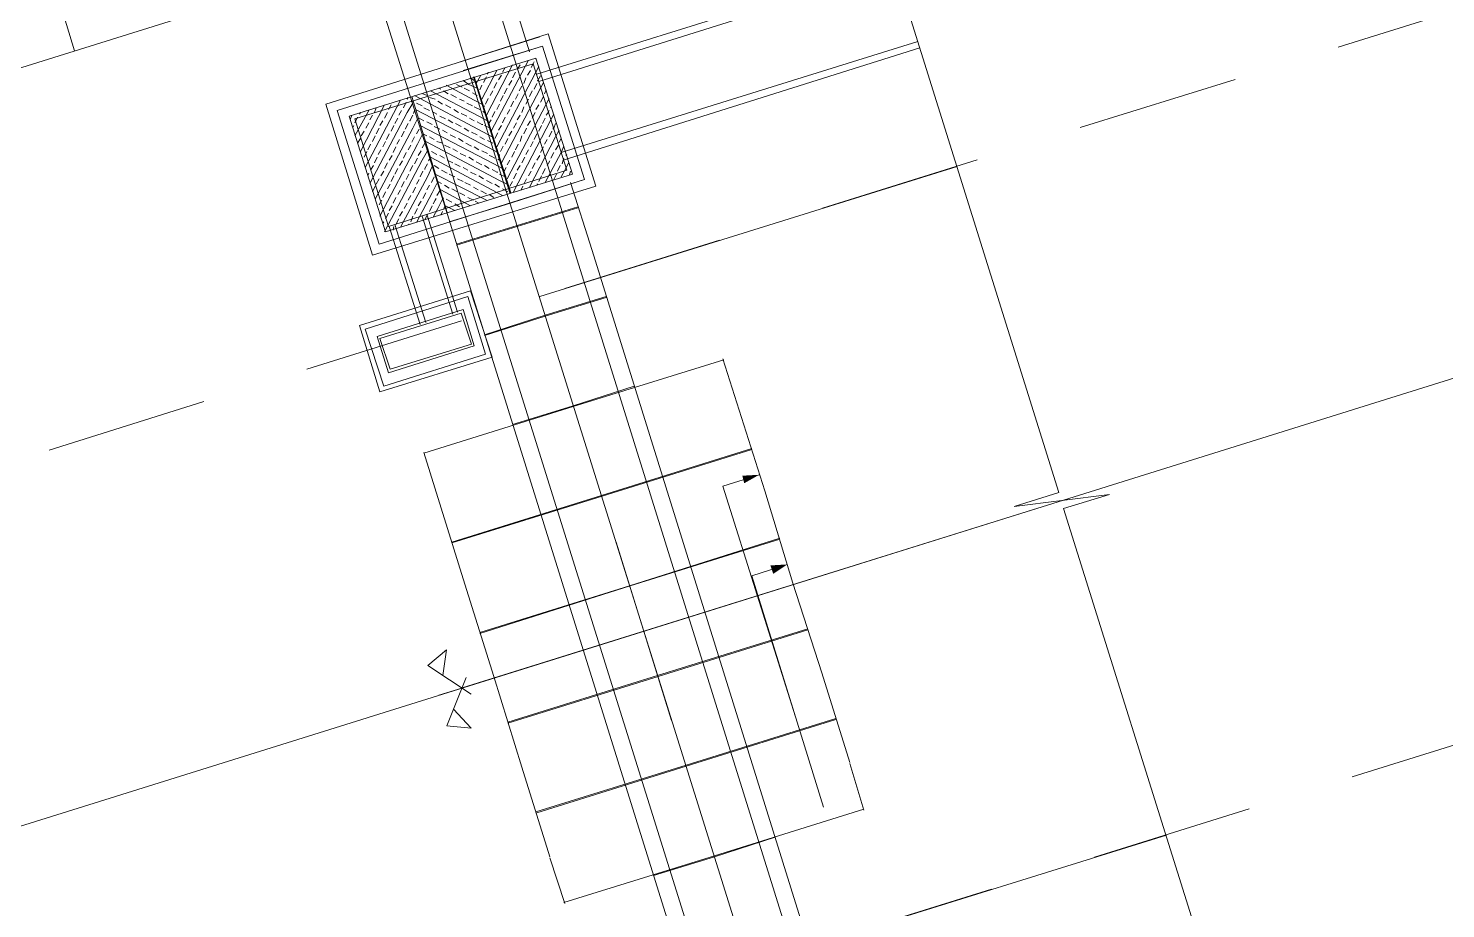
# Model space of a CAD drawing. Header units: metres. Extents: x 535494 to 535891, y 1837335 to 1837611.
# Drawn here: x 535713.57 to 535728.74, y 1837489.77 to 1837499.19 of the extents above; entities that cross this region are included whole.
import ezdxf

# ---------------------------------------------------------------- set-up
doc = ezdxf.new("R2010")
doc.units = ezdxf.units.M
doc.header["$MEASUREMENT"] = 0
doc.linetypes.add('DGN Style 2', pattern=[2.8916, 1.73496, -1.15664])
doc.layers.get('0').update_dxf_attribs({"color": 1})
for name, color, linetype, lineweight in [('Level 2', 1, 'Continuous', 0), ('Level 3', 1, 'Continuous', 0), ('Level 37', 1, 'Continuous', 0), ('Level 38', 1, 'Continuous', 0), ('Level 39', 1, 'Continuous', 0), ('Level 40', 1, 'Continuous', 0), ('Level 42', 1, 'Continuous', 0), ('Level 43', 1, 'Continuous', 0), ('Level 44', 1, 'Continuous', 0), ('Level 63', 1, 'Continuous', 0), ('Level 8', 1, 'Continuous', 0)]:
    doc.layers.add(name, color=color, linetype=linetype, lineweight=lineweight)

# ---------------------------------------------------------------- blocks, each defined once
blk = doc.blocks.new('DAU_CO')
at = {"color": 0, "linetype": 'Continuous', "lineweight": 0}
blk.add_line((0, -2.58), (0, 0), dxfattribs=at)
at = {"color": 0, "linetype": 'Continuous', "lineweight": 0, "flags": 128}
for points in [[(0.93, -3.35), (-3.37, 0.17), (-4.41, -2.24), (-1.89, -1.04)], [(-0.93, -3.35), (3.37, 0.17), (4.41, -2.24), (1.89, -1.04)]]:
    blk.add_lwpolyline(points, dxfattribs=at)
blk = doc.blocks.new('DWGLDR_2')
at = {"layer": 'Level 39', "color": 7, "linetype": 'Continuous', "lineweight": 0, "flags": 128}
blk.add_lwpolyline([(22.1, -167.2), (22, -127.3), (-237.6, -126.8)], dxfattribs=at)
at = {"layer": 'Level 39', "color": 7, "linetype": 'Continuous', "lineweight": 0}
blk.add_solid([(22.1, -167.2), (26.5, -149.7), (17, -149.9)], dxfattribs=at)
blk = doc.blocks.new('DWGLDR_3')
at = {"layer": 'Level 39', "color": 7, "linetype": 'Continuous', "lineweight": 0, "flags": 128}
blk.add_lwpolyline([(122.7, -167.2), (122.8, -126.4), (-136.1, -127.1)], dxfattribs=at)
at = {"layer": 'Level 39', "color": 7, "linetype": 'Continuous', "lineweight": 0, "extrusion": (0, 0, -1)}
blk.add_solid([(-122.7, -167.2), (-127.1, -149.7), (-118.8, -149.2)], dxfattribs=at)

msp = doc.modelspace()

# ---------------------------------------------------------------- linework, layer by layer
at = {"layer": 'Level 2', "color": 7, "linetype": 'Continuous', "lineweight": 0}
for p, q in [((535714.06, 1837498.95), (535713.87, 1837499.57)), ((535720.45, 1837491.78), (535719.86, 1837493.69))]:
    msp.add_line(p, q, dxfattribs=at)
at = {"layer": 'Level 2', "color": 7, "linetype": 'Continuous', "lineweight": 0, "flags": 128}
msp.add_lwpolyline([(535742.35, 1837507.79), (535731.21, 1837504.31), (535717.84, 1837500.13), (535707.4, 1837496.87), (535698.73, 1837494.14), (535690.71, 1837491.57), (535690.7, 1837491.57)], dxfattribs=at)
at = {"layer": 'Level 3', "color": 7, "linetype": 'Continuous', "lineweight": 0}
msp.add_line((535870.88, 1837539.85), (535709.71, 1837489.47), dxfattribs=at)
at = {"layer": 'Level 37', "color": 7, "linetype": 'Continuous', "lineweight": 0}
for p, q in [((535724.6, 1837494.22), (535722.2, 1837501.89)), ((535724.6, 1837494.22), (535722.2, 1837501.89)), ((535724.6, 1837494.22), (535724.12, 1837494.07)), ((535724.6, 1837494.22), (535724.12, 1837494.07)), ((535724.12, 1837494.07), (535725.14, 1837494.2)), ((535724.12, 1837494.07), (535725.14, 1837494.2)), ((535725.14, 1837494.2), (535724.65, 1837494.05)), ((535725.14, 1837494.2), (535724.65, 1837494.05)), ((535724.65, 1837494.05), (535728.09, 1837483.07)), ((535724.65, 1837494.05), (535727.48, 1837485.01))]:
    msp.add_line(p, q, dxfattribs=at)
at = {"layer": 'Level 38', "color": 7, "linetype": 'Continuous', "lineweight": 0}
for p, q in [((535723.62, 1837481.66), (535715.58, 1837507.37)), ((535723.62, 1837481.66), (535715.58, 1837507.37)), ((535719.04, 1837496.32), (535723.51, 1837497.71)), ((535719.04, 1837496.32), (535723.51, 1837497.71)), ((535721.27, 1837489.16), (535725.75, 1837490.55)), ((535721.27, 1837489.16), (535725.75, 1837490.55))]:
    msp.add_line(p, q, dxfattribs=at)
at = {"layer": 'Level 39', "color": 7, "linetype": 'Continuous', "lineweight": 0}
for p, q in [((535719, 1837498.87), (535719, 1837498.86)), ((535719, 1837498.87), (535719, 1837498.86)), ((535718.58, 1837498.74), (535718.42, 1837498.43)), ((535718.58, 1837498.74), (535718.42, 1837498.43)), ((535718.75, 1837498.8), (535718.47, 1837498.26)), ((535718.75, 1837498.8), (535718.47, 1837498.26)), ((535718.49, 1837498.72), (535718.48, 1837498.7)), ((535718.49, 1837498.72), (535718.48, 1837498.7)), ((535718.92, 1837498.85), (535718.52, 1837498.09)), ((535718.92, 1837498.85), (535718.52, 1837498.09)), ((535719, 1837498.72), (535718.58, 1837497.92)), ((535719, 1837498.72), (535718.58, 1837497.92)), ((535718.67, 1837498.77), (535718.64, 1837498.72)), ((535718.67, 1837498.77), (535718.64, 1837498.72)), ((535718.78, 1837498.72), (535718.75, 1837498.66)), ((535718.78, 1837498.72), (535718.75, 1837498.66)), ((535718.83, 1837498.8), (535718.8, 1837498.75)), ((535718.83, 1837498.8), (535718.8, 1837498.75)), ((535718.94, 1837498.74), (535718.91, 1837498.69)), ((535718.94, 1837498.74), (535718.91, 1837498.69)), ((535718.97, 1837498.81), (535718.95, 1837498.77)), ((535718.97, 1837498.81), (535718.95, 1837498.77)), ((535718.98, 1837498.83), (535718.97, 1837498.81)), ((535718.98, 1837498.83), (535718.97, 1837498.81)), ((535719.03, 1837498.78), (535719, 1837498.72)), ((535719.03, 1837498.78), (535719, 1837498.72)), ((535718.34, 1837498.42), (535718.04, 1837498.58)), ((535718.34, 1837498.42), (535718.04, 1837498.58)), ((535718.21, 1837498.56), (535718.15, 1837498.59)), ((535718.21, 1837498.56), (535718.15, 1837498.59)), ((535718.28, 1837498.59), (535718.22, 1837498.63)), ((535718.28, 1837498.59), (535718.22, 1837498.63)), ((535718.37, 1837498.55), (535718.28, 1837498.59)), ((535718.37, 1837498.55), (535718.28, 1837498.59)), ((535718.34, 1837498.63), (535718.3, 1837498.66)), ((535718.34, 1837498.63), (535718.3, 1837498.66)), ((535718.41, 1837498.69), (535718.36, 1837498.6)), ((535718.41, 1837498.69), (535718.36, 1837498.6)), ((535718.42, 1837498.58), (535718.4, 1837498.53)), ((535718.42, 1837498.58), (535718.4, 1837498.53)), ((535718.47, 1837498.67), (535718.44, 1837498.61)), ((535718.47, 1837498.67), (535718.44, 1837498.61)), ((535718.58, 1837498.61), (535718.55, 1837498.55)), ((535718.58, 1837498.61), (535718.55, 1837498.55)), ((535718.63, 1837498.69), (535718.6, 1837498.64)), ((535718.63, 1837498.69), (535718.6, 1837498.64)), ((535718.74, 1837498.63), (535718.71, 1837498.58)), ((535718.74, 1837498.63), (535718.71, 1837498.58)), ((535718.85, 1837498.57), (535718.82, 1837498.52)), ((535718.85, 1837498.57), (535718.82, 1837498.52)), ((535718.89, 1837498.66), (535718.87, 1837498.6)), ((535718.89, 1837498.66), (535718.87, 1837498.6)), ((535719.01, 1837498.6), (535718.98, 1837498.54)), ((535719.01, 1837498.6), (535718.98, 1837498.54)), ((535719.05, 1837498.68), (535719.02, 1837498.63)), ((535719.05, 1837498.68), (535719.02, 1837498.63)), ((535719.08, 1837498.61), (535719.05, 1837498.55)), ((535719.08, 1837498.61), (535719.05, 1837498.55)), ((535717.55, 1837498.42), (535717.17, 1837497.7)), ((535717.55, 1837498.42), (535717.17, 1837497.7)), ((535717.63, 1837498.45), (535717.62, 1837498.43)), ((535717.63, 1837498.45), (535717.62, 1837498.43)), ((535718.44, 1837498.08), (535717.7, 1837498.47)), ((535718.44, 1837498.08), (535717.7, 1837498.47)), ((535717.84, 1837498.47), (535717.79, 1837498.49)), ((535717.84, 1837498.47), (535717.79, 1837498.49)), ((535717.92, 1837498.43), (535717.86, 1837498.45)), ((535717.92, 1837498.43), (535717.86, 1837498.45)), ((535718.39, 1837498.25), (535717.87, 1837498.52)), ((535718.39, 1837498.25), (535717.87, 1837498.52)), ((535717.98, 1837498.54), (535717.96, 1837498.55)), ((535717.98, 1837498.54), (535717.96, 1837498.55)), ((535718.06, 1837498.49), (535718.01, 1837498.52)), ((535718.06, 1837498.49), (535718.01, 1837498.52)), ((535718.15, 1837498.45), (535718.09, 1837498.48)), ((535718.15, 1837498.45), (535718.09, 1837498.48)), ((535718.23, 1837498.41), (535718.18, 1837498.43)), ((535718.23, 1837498.41), (535718.18, 1837498.43)), ((535718.29, 1837498.52), (535718.23, 1837498.55)), ((535718.29, 1837498.52), (535718.23, 1837498.55)), ((535718.37, 1837498.47), (535718.32, 1837498.5)), ((535718.37, 1837498.47), (535718.32, 1837498.5)), ((535718.42, 1837498.38), (535718.34, 1837498.42)), ((535718.42, 1837498.38), (535718.34, 1837498.42)), ((535718.49, 1837498.44), (535718.46, 1837498.38)), ((535718.49, 1837498.44), (535718.46, 1837498.38)), ((535718.54, 1837498.52), (535718.51, 1837498.47)), ((535718.54, 1837498.52), (535718.51, 1837498.47)), ((535718.65, 1837498.47), (535718.62, 1837498.41)), ((535718.65, 1837498.47), (535718.62, 1837498.41)), ((535719.05, 1837498.55), (535718.63, 1837497.75)), ((535719.05, 1837498.55), (535718.63, 1837497.75)), ((535718.69, 1837498.55), (535718.66, 1837498.49)), ((535718.69, 1837498.55), (535718.66, 1837498.49)), ((535718.81, 1837498.49), (535718.78, 1837498.43)), ((535718.81, 1837498.49), (535718.78, 1837498.43)), ((535718.92, 1837498.43), (535718.89, 1837498.38)), ((535718.92, 1837498.43), (535718.89, 1837498.38)), ((535718.96, 1837498.52), (535718.93, 1837498.46)), ((535718.96, 1837498.52), (535718.93, 1837498.46)), ((535719.08, 1837498.46), (535719.05, 1837498.4)), ((535719.08, 1837498.46), (535719.05, 1837498.4)), ((535719.11, 1837498.53), (535719.09, 1837498.49)), ((535719.11, 1837498.53), (535719.09, 1837498.49)), ((535719.14, 1837498.44), (535719.11, 1837498.38)), ((535719.14, 1837498.44), (535719.11, 1837498.38)), ((535717.03, 1837498.26), (535717.01, 1837498.21)), ((535717.03, 1837498.26), (535717.01, 1837498.21)), ((535717.21, 1837498.31), (535717.06, 1837498.04)), ((535717.21, 1837498.31), (535717.06, 1837498.04)), ((535717.12, 1837498.29), (535717.11, 1837498.27)), ((535717.12, 1837498.29), (535717.11, 1837498.27)), ((535717.38, 1837498.37), (535717.12, 1837497.87)), ((535717.38, 1837498.37), (535717.12, 1837497.87)), ((535717.62, 1837498.29), (535717.22, 1837497.53)), ((535717.62, 1837498.29), (535717.22, 1837497.53)), ((535717.25, 1837498.26), (535717.22, 1837498.21)), ((535717.25, 1837498.26), (535717.22, 1837498.21)), ((535717.29, 1837498.34), (535717.27, 1837498.29)), ((535717.29, 1837498.34), (535717.27, 1837498.29)), ((535717.41, 1837498.29), (535717.38, 1837498.23)), ((535717.41, 1837498.29), (535717.38, 1837498.23)), ((535717.45, 1837498.37), (535717.42, 1837498.32)), ((535717.45, 1837498.37), (535717.42, 1837498.32)), ((535717.56, 1837498.31), (535717.53, 1837498.26)), ((535717.56, 1837498.31), (535717.53, 1837498.26)), ((535717.6, 1837498.38), (535717.58, 1837498.34)), ((535717.6, 1837498.38), (535717.58, 1837498.34)), ((535717.61, 1837498.4), (535717.6, 1837498.38)), ((535717.61, 1837498.4), (535717.6, 1837498.38)), ((535717.68, 1837498.39), (535717.62, 1837498.29)), ((535717.68, 1837498.39), (535717.62, 1837498.29)), ((535717.68, 1837498.26), (535717.65, 1837498.2)), ((535717.68, 1837498.26), (535717.65, 1837498.2)), ((535717.69, 1837498.4), (535717.68, 1837498.41)), ((535717.69, 1837498.4), (535717.68, 1837498.41)), ((535717.7, 1837498.31), (535717.69, 1837498.28)), ((535717.7, 1837498.31), (535717.69, 1837498.28)), ((535718.5, 1837497.91), (535717.71, 1837498.32)), ((535718.5, 1837497.91), (535717.71, 1837498.32)), ((535717.78, 1837498.36), (535717.72, 1837498.39)), ((535717.78, 1837498.36), (535717.72, 1837498.39)), ((535717.86, 1837498.31), (535717.8, 1837498.34)), ((535717.86, 1837498.31), (535717.8, 1837498.34)), ((535717.94, 1837498.27), (535717.89, 1837498.3)), ((535717.94, 1837498.27), (535717.89, 1837498.3)), ((535718, 1837498.38), (535717.95, 1837498.41)), ((535718, 1837498.38), (535717.95, 1837498.41)), ((535718.09, 1837498.34), (535718.03, 1837498.37)), ((535718.09, 1837498.34), (535718.03, 1837498.37)), ((535718.17, 1837498.29), (535718.12, 1837498.32)), ((535718.17, 1837498.29), (535718.12, 1837498.32)), ((535718.26, 1837498.25), (535718.2, 1837498.28)), ((535718.26, 1837498.25), (535718.2, 1837498.28)), ((535718.32, 1837498.36), (535718.26, 1837498.39)), ((535718.32, 1837498.36), (535718.26, 1837498.39)), ((535718.36, 1837498.34), (535718.34, 1837498.35)), ((535718.36, 1837498.34), (535718.34, 1837498.35)), ((535718.4, 1837498.32), (535718.36, 1837498.34)), ((535718.4, 1837498.32), (535718.36, 1837498.34)), ((535718.45, 1837498.29), (535718.43, 1837498.3)), ((535718.45, 1837498.29), (535718.43, 1837498.3)), ((535718.45, 1837498.36), (535718.44, 1837498.35)), ((535718.45, 1837498.36), (535718.44, 1837498.35)), ((535718.56, 1837498.3), (535718.53, 1837498.24)), ((535718.56, 1837498.3), (535718.53, 1837498.24)), ((535718.61, 1837498.38), (535718.58, 1837498.32)), ((535718.61, 1837498.38), (535718.58, 1837498.32)), ((535719.11, 1837498.38), (535718.69, 1837497.58)), ((535719.11, 1837498.38), (535718.69, 1837497.58)), ((535718.72, 1837498.32), (535718.69, 1837498.27)), ((535718.72, 1837498.32), (535718.69, 1837498.27)), ((535718.76, 1837498.41), (535718.73, 1837498.35)), ((535718.76, 1837498.41), (535718.73, 1837498.35)), ((535718.83, 1837498.26), (535718.8, 1837498.21)), ((535718.83, 1837498.26), (535718.8, 1837498.21)), ((535718.87, 1837498.35), (535718.85, 1837498.29)), ((535718.87, 1837498.35), (535718.85, 1837498.29)), ((535718.99, 1837498.29), (535718.96, 1837498.23)), ((535718.99, 1837498.29), (535718.96, 1837498.23)), ((535719.03, 1837498.37), (535719, 1837498.32)), ((535719.03, 1837498.37), (535719, 1837498.32)), ((535719.13, 1837498.29), (535719.11, 1837498.26)), ((535719.13, 1837498.29), (535719.11, 1837498.26)), ((535719.14, 1837498.31), (535719.13, 1837498.29)), ((535719.14, 1837498.31), (535719.13, 1837498.29)), ((535719.16, 1837498.35), (535719.16, 1837498.34)), ((535719.16, 1837498.35), (535719.16, 1837498.34)), ((535719.19, 1837498.27), (535719.16, 1837498.21)), ((535719.19, 1837498.27), (535719.16, 1837498.21)), ((535717.05, 1837498.15), (535717.04, 1837498.13)), ((535717.05, 1837498.15), (535717.04, 1837498.13)), ((535717.09, 1837498.24), (535717.06, 1837498.18)), ((535717.09, 1837498.24), (535717.06, 1837498.18)), ((535717.21, 1837498.18), (535717.18, 1837498.12)), ((535717.21, 1837498.18), (535717.18, 1837498.12)), ((535717.68, 1837498.12), (535717.28, 1837497.36)), ((535717.68, 1837498.12), (535717.28, 1837497.36)), ((535717.32, 1837498.12), (535717.29, 1837498.06)), ((535717.32, 1837498.12), (535717.29, 1837498.06)), ((535717.36, 1837498.2), (535717.33, 1837498.15)), ((535717.36, 1837498.2), (535717.33, 1837498.15)), ((535717.48, 1837498.15), (535717.45, 1837498.09)), ((535717.48, 1837498.15), (535717.45, 1837498.09)), ((535717.52, 1837498.23), (535717.49, 1837498.17)), ((535717.52, 1837498.23), (535717.49, 1837498.17)), ((535717.63, 1837498.17), (535717.6, 1837498.11)), ((535717.63, 1837498.17), (535717.6, 1837498.11)), ((535717.73, 1837498.22), (535717.68, 1837498.12)), ((535717.73, 1837498.22), (535717.68, 1837498.12)), ((535717.75, 1837498.11), (535717.72, 1837498.06)), ((535717.75, 1837498.11), (535717.72, 1837498.06)), ((535717.8, 1837498.2), (535717.75, 1837498.23)), ((535717.8, 1837498.2), (535717.75, 1837498.23)), ((535718.55, 1837497.74), (535717.76, 1837498.15)), ((535718.55, 1837497.74), (535717.76, 1837498.15)), ((535717.89, 1837498.16), (535717.83, 1837498.19)), ((535717.89, 1837498.16), (535717.83, 1837498.19)), ((535717.97, 1837498.11), (535717.91, 1837498.14)), ((535717.97, 1837498.11), (535717.91, 1837498.14)), ((535718.03, 1837498.22), (535717.97, 1837498.25)), ((535718.03, 1837498.22), (535717.97, 1837498.25)), ((535718.11, 1837498.18), (535718.06, 1837498.21)), ((535718.11, 1837498.18), (535718.06, 1837498.21)), ((535718.2, 1837498.14), (535718.14, 1837498.17)), ((535718.2, 1837498.14), (535718.14, 1837498.17)), ((535718.28, 1837498.09), (535718.23, 1837498.12)), ((535718.28, 1837498.09), (535718.23, 1837498.12)), ((535718.34, 1837498.2), (535718.29, 1837498.23)), ((535718.34, 1837498.2), (535718.29, 1837498.23)), ((535718.42, 1837498.16), (535718.37, 1837498.19)), ((535718.42, 1837498.16), (535718.37, 1837498.19)), ((535718.48, 1837498.2), (535718.39, 1837498.25)), ((535718.48, 1837498.2), (535718.39, 1837498.25)), ((535718.43, 1837498.16), (535718.42, 1837498.16)), ((535718.43, 1837498.16), (535718.42, 1837498.16)), ((535718.51, 1837498.12), (535718.45, 1837498.15)), ((535718.51, 1837498.12), (535718.45, 1837498.15)), ((535718.52, 1837498.21), (535718.5, 1837498.18)), ((535718.52, 1837498.21), (535718.5, 1837498.18)), ((535718.63, 1837498.15), (535718.6, 1837498.1)), ((535718.63, 1837498.15), (535718.6, 1837498.1)), ((535718.67, 1837498.24), (535718.64, 1837498.18)), ((535718.67, 1837498.24), (535718.64, 1837498.18)), ((535719.16, 1837498.21), (535718.76, 1837497.44)), ((535719.16, 1837498.21), (535718.76, 1837497.44)), ((535718.79, 1837498.18), (535718.76, 1837498.12)), ((535718.79, 1837498.18), (535718.76, 1837498.12)), ((535718.9, 1837498.12), (535718.87, 1837498.06)), ((535718.9, 1837498.12), (535718.87, 1837498.06)), ((535718.94, 1837498.2), (535718.91, 1837498.15)), ((535718.94, 1837498.2), (535718.91, 1837498.15)), ((535719.06, 1837498.15), (535719.03, 1837498.09)), ((535719.06, 1837498.15), (535719.03, 1837498.09)), ((535719.1, 1837498.23), (535719.07, 1837498.17)), ((535719.1, 1837498.23), (535719.07, 1837498.17)), ((535719.19, 1837498.12), (535719.18, 1837498.11)), ((535719.19, 1837498.12), (535719.18, 1837498.11)), ((535719.21, 1837498.17), (535719.19, 1837498.12)), ((535719.21, 1837498.17), (535719.19, 1837498.12)), ((535717.12, 1837498.01), (535717.09, 1837497.96)), ((535717.12, 1837498.01), (535717.09, 1837497.96)), ((535717.16, 1837498.09), (535717.13, 1837498.04)), ((535717.16, 1837498.09), (535717.13, 1837498.04)), ((535717.28, 1837498.04), (535717.25, 1837497.98)), ((535717.28, 1837498.04), (535717.25, 1837497.98)), ((535717.39, 1837497.98), (535717.36, 1837497.92)), ((535717.39, 1837497.98), (535717.36, 1837497.92)), ((535717.43, 1837498.06), (535717.4, 1837498)), ((535717.43, 1837498.06), (535717.4, 1837498)), ((535717.54, 1837498), (535717.51, 1837497.95)), ((535717.54, 1837498), (535717.51, 1837497.95)), ((535717.59, 1837498.09), (535717.56, 1837498.03)), ((535717.59, 1837498.09), (535717.56, 1837498.03)), ((535717.7, 1837498.03), (535717.67, 1837497.97)), ((535717.7, 1837498.03), (535717.67, 1837497.97)), ((535717.78, 1837498.05), (535717.73, 1837497.95)), ((535717.78, 1837498.05), (535717.73, 1837497.95)), ((535717.81, 1837497.96), (535717.78, 1837497.91)), ((535717.81, 1837497.96), (535717.78, 1837497.91)), ((535717.83, 1837498.04), (535717.79, 1837498.06)), ((535717.83, 1837498.04), (535717.79, 1837498.06)), ((535718.61, 1837497.56), (535717.82, 1837497.98)), ((535718.61, 1837497.56), (535717.82, 1837497.98)), ((535717.91, 1837498), (535717.86, 1837498.03)), ((535717.91, 1837498), (535717.86, 1837498.03)), ((535718, 1837497.96), (535717.94, 1837497.98)), ((535718, 1837497.96), (535717.94, 1837497.98)), ((535718.05, 1837498.07), (535718, 1837498.1)), ((535718.05, 1837498.07), (535718, 1837498.1)), ((535718.14, 1837498.02), (535718.08, 1837498.05)), ((535718.14, 1837498.02), (535718.08, 1837498.05)), ((535718.22, 1837497.98), (535718.17, 1837498.01)), ((535718.22, 1837497.98), (535718.17, 1837498.01)), ((535718.31, 1837497.93), (535718.25, 1837497.96)), ((535718.31, 1837497.93), (535718.25, 1837497.96)), ((535718.37, 1837498.05), (535718.31, 1837498.08)), ((535718.37, 1837498.05), (535718.31, 1837498.08)), ((535718.45, 1837498), (535718.4, 1837498.03)), ((535718.45, 1837498), (535718.4, 1837498.03)), ((535718.53, 1837498.03), (535718.44, 1837498.08)), ((535718.53, 1837498.03), (535718.44, 1837498.08)), ((535718.54, 1837497.96), (535718.48, 1837497.99)), ((535718.54, 1837497.96), (535718.48, 1837497.99)), ((535718.59, 1837498.07), (535718.56, 1837498.01)), ((535718.59, 1837498.07), (535718.56, 1837498.01)), ((535718.7, 1837498.01), (535718.67, 1837497.95)), ((535718.7, 1837498.01), (535718.67, 1837497.95)), ((535718.74, 1837498.09), (535718.71, 1837498.04)), ((535718.74, 1837498.09), (535718.71, 1837498.04)), ((535718.85, 1837498.04), (535718.83, 1837497.98)), ((535718.85, 1837498.04), (535718.83, 1837497.98)), ((535719.21, 1837498.03), (535718.93, 1837497.49)), ((535719.21, 1837498.03), (535718.93, 1837497.49)), ((535718.97, 1837497.98), (535718.94, 1837497.92)), ((535718.97, 1837497.98), (535718.94, 1837497.92)), ((535719.01, 1837498.06), (535718.98, 1837498)), ((535719.01, 1837498.06), (535718.98, 1837498)), ((535719.12, 1837498), (535719.09, 1837497.95)), ((535719.12, 1837498), (535719.09, 1837497.95)), ((535719.17, 1837498.09), (535719.14, 1837498.03)), ((535719.17, 1837498.09), (535719.14, 1837498.03)), ((535719.25, 1837498.1), (535719.21, 1837498.03)), ((535719.25, 1837498.1), (535719.21, 1837498.03)), ((535719.27, 1837498.01), (535719.25, 1837497.97)), ((535719.27, 1837498.01), (535719.25, 1837497.97)), ((535717.19, 1837497.87), (535717.16, 1837497.81)), ((535717.19, 1837497.87), (535717.16, 1837497.81)), ((535717.23, 1837497.95), (535717.2, 1837497.89)), ((535717.23, 1837497.95), (535717.2, 1837497.89)), ((535717.3, 1837497.81), (535717.27, 1837497.75)), ((535717.3, 1837497.81), (535717.27, 1837497.75)), ((535717.34, 1837497.89), (535717.31, 1837497.84)), ((535717.34, 1837497.89), (535717.31, 1837497.84)), ((535717.73, 1837497.95), (535717.33, 1837497.18)), ((535717.73, 1837497.95), (535717.33, 1837497.18)), ((535717.46, 1837497.83), (535717.43, 1837497.78)), ((535717.46, 1837497.83), (535717.43, 1837497.78)), ((535717.5, 1837497.92), (535717.47, 1837497.86)), ((535717.5, 1837497.92), (535717.47, 1837497.86)), ((535717.61, 1837497.86), (535717.58, 1837497.8)), ((535717.61, 1837497.86), (535717.58, 1837497.8)), ((535717.66, 1837497.94), (535717.63, 1837497.89)), ((535717.66, 1837497.94), (535717.63, 1837497.89)), ((535717.76, 1837497.86), (535717.74, 1837497.83)), ((535717.76, 1837497.86), (535717.74, 1837497.83)), ((535717.77, 1837497.88), (535717.76, 1837497.86)), ((535717.77, 1837497.88), (535717.76, 1837497.86)), ((535717.84, 1837497.88), (535717.78, 1837497.78)), ((535717.84, 1837497.88), (535717.78, 1837497.78)), ((535717.85, 1837497.89), (535717.84, 1837497.89)), ((535717.85, 1837497.89), (535717.84, 1837497.89)), ((535718.64, 1837497.4), (535717.87, 1837497.81)), ((535718.64, 1837497.4), (535717.87, 1837497.81)), ((535717.94, 1837497.84), (535717.88, 1837497.87)), ((535717.94, 1837497.84), (535717.88, 1837497.87)), ((535718.02, 1837497.8), (535717.97, 1837497.83)), ((535718.02, 1837497.8), (535717.97, 1837497.83)), ((535718.08, 1837497.91), (535718.02, 1837497.94)), ((535718.08, 1837497.91), (535718.02, 1837497.94)), ((535718.16, 1837497.87), (535718.11, 1837497.9)), ((535718.16, 1837497.87), (535718.11, 1837497.9)), ((535718.25, 1837497.82), (535718.19, 1837497.85)), ((535718.25, 1837497.82), (535718.19, 1837497.85)), ((535718.33, 1837497.78), (535718.28, 1837497.81)), ((535718.33, 1837497.78), (535718.28, 1837497.81)), ((535718.39, 1837497.89), (535718.34, 1837497.92)), ((535718.39, 1837497.89), (535718.34, 1837497.92)), ((535718.48, 1837497.85), (535718.42, 1837497.88)), ((535718.48, 1837497.85), (535718.42, 1837497.88)), ((535718.59, 1837497.86), (535718.5, 1837497.91)), ((535718.59, 1837497.86), (535718.5, 1837497.91)), ((535718.52, 1837497.82), (535718.5, 1837497.83)), ((535718.52, 1837497.82), (535718.5, 1837497.83)), ((535718.56, 1837497.8), (535718.52, 1837497.82)), ((535718.56, 1837497.8), (535718.52, 1837497.82)), ((535718.61, 1837497.84), (535718.61, 1837497.83)), ((535718.61, 1837497.84), (535718.61, 1837497.83)), ((535718.65, 1837497.93), (535718.62, 1837497.87)), ((535718.65, 1837497.93), (535718.62, 1837497.87)), ((535718.77, 1837497.87), (535718.74, 1837497.81)), ((535718.77, 1837497.87), (535718.74, 1837497.81)), ((535718.81, 1837497.95), (535718.78, 1837497.89)), ((535718.81, 1837497.95), (535718.78, 1837497.89)), ((535718.88, 1837497.81), (535718.85, 1837497.75)), ((535718.88, 1837497.81), (535718.85, 1837497.75)), ((535718.92, 1837497.89), (535718.89, 1837497.84)), ((535718.92, 1837497.89), (535718.89, 1837497.84)), ((535719.04, 1837497.83), (535719.01, 1837497.78)), ((535719.04, 1837497.83), (535719.01, 1837497.78)), ((535719.08, 1837497.92), (535719.05, 1837497.86)), ((535719.08, 1837497.92), (535719.05, 1837497.86)), ((535719.27, 1837497.86), (535719.1, 1837497.54)), ((535719.27, 1837497.86), (535719.1, 1837497.54)), ((535719.19, 1837497.86), (535719.16, 1837497.8)), ((535719.19, 1837497.86), (535719.16, 1837497.8)), ((535719.24, 1837497.94), (535719.21, 1837497.89)), ((535719.24, 1837497.94), (535719.21, 1837497.89)), ((535719.3, 1837497.93), (535719.27, 1837497.86)), ((535719.3, 1837497.93), (535719.27, 1837497.86)), ((535719.33, 1837497.84), (535719.32, 1837497.83)), ((535719.33, 1837497.84), (535719.32, 1837497.83)), ((535717.26, 1837497.72), (535717.23, 1837497.67)), ((535717.26, 1837497.72), (535717.23, 1837497.67)), ((535717.37, 1837497.66), (535717.34, 1837497.61)), ((535717.37, 1837497.66), (535717.34, 1837497.61)), ((535717.78, 1837497.78), (535717.38, 1837497.01)), ((535717.78, 1837497.78), (535717.38, 1837497.01)), ((535717.41, 1837497.75), (535717.38, 1837497.69)), ((535717.41, 1837497.75), (535717.38, 1837497.69)), ((535717.52, 1837497.69), (535717.49, 1837497.63)), ((535717.52, 1837497.69), (535717.49, 1837497.63)), ((535717.57, 1837497.77), (535717.54, 1837497.72)), ((535717.57, 1837497.77), (535717.54, 1837497.72)), ((535717.68, 1837497.72), (535717.65, 1837497.66)), ((535717.68, 1837497.72), (535717.65, 1837497.66)), ((535717.73, 1837497.8), (535717.7, 1837497.74)), ((535717.73, 1837497.8), (535717.7, 1837497.74)), ((535717.79, 1837497.66), (535717.76, 1837497.6)), ((535717.79, 1837497.66), (535717.76, 1837497.6)), ((535717.84, 1837497.74), (535717.81, 1837497.69)), ((535717.84, 1837497.74), (535717.81, 1837497.69)), ((535717.81, 1837497.69), (535717.81, 1837497.68)), ((535717.81, 1837497.69), (535717.81, 1837497.68)), ((535717.89, 1837497.71), (535717.84, 1837497.6)), ((535717.89, 1837497.71), (535717.84, 1837497.6)), ((535717.86, 1837497.79), (535717.85, 1837497.77)), ((535717.86, 1837497.79), (535717.85, 1837497.77)), ((535717.96, 1837497.69), (535717.91, 1837497.72)), ((535717.96, 1837497.69), (535717.91, 1837497.72)), ((535718.05, 1837497.64), (535717.99, 1837497.67)), ((535718.05, 1837497.64), (535717.99, 1837497.67)), ((535718.11, 1837497.75), (535718.05, 1837497.78)), ((535718.11, 1837497.75), (535718.05, 1837497.78)), ((535718.19, 1837497.71), (535718.13, 1837497.74)), ((535718.19, 1837497.71), (535718.13, 1837497.74)), ((535718.27, 1837497.67), (535718.22, 1837497.7)), ((535718.27, 1837497.67), (535718.22, 1837497.7)), ((535718.42, 1837497.73), (535718.36, 1837497.76)), ((535718.42, 1837497.73), (535718.36, 1837497.76)), ((535718.5, 1837497.69), (535718.45, 1837497.72)), ((535718.5, 1837497.69), (535718.45, 1837497.72)), ((535718.58, 1837497.65), (535718.53, 1837497.68)), ((535718.58, 1837497.65), (535718.53, 1837497.68)), ((535718.64, 1837497.69), (535718.55, 1837497.74)), ((535718.64, 1837497.69), (535718.55, 1837497.74)), ((535718.61, 1837497.78), (535718.59, 1837497.79)), ((535718.61, 1837497.78), (535718.59, 1837497.79)), ((535718.68, 1837497.7), (535718.66, 1837497.66)), ((535718.68, 1837497.7), (535718.66, 1837497.66)), ((535718.72, 1837497.78), (535718.69, 1837497.73)), ((535718.72, 1837497.78), (535718.69, 1837497.73)), ((535718.83, 1837497.72), (535718.8, 1837497.67)), ((535718.83, 1837497.72), (535718.8, 1837497.67)), ((535718.95, 1837497.66), (535718.92, 1837497.61)), ((535718.95, 1837497.66), (535718.92, 1837497.61)), ((535718.99, 1837497.75), (535718.96, 1837497.69)), ((535718.99, 1837497.75), (535718.96, 1837497.69)), ((535719.1, 1837497.69), (535719.07, 1837497.63)), ((535719.1, 1837497.69), (535719.07, 1837497.63)), ((535719.15, 1837497.77), (535719.12, 1837497.72)), ((535719.15, 1837497.77), (535719.12, 1837497.72)), ((535719.26, 1837497.72), (535719.23, 1837497.66)), ((535719.26, 1837497.72), (535719.23, 1837497.66)), ((535719.32, 1837497.69), (535719.27, 1837497.6)), ((535719.32, 1837497.69), (535719.27, 1837497.6)), ((535719.29, 1837497.78), (535719.28, 1837497.74)), ((535719.29, 1837497.78), (535719.28, 1837497.74)), ((535719.3, 1837497.8), (535719.29, 1837497.78)), ((535719.3, 1837497.8), (535719.29, 1837497.78)), ((535719.35, 1837497.75), (535719.32, 1837497.69)), ((535719.35, 1837497.75), (535719.32, 1837497.69)), ((535719.37, 1837497.66), (535719.36, 1837497.62)), ((535719.37, 1837497.66), (535719.36, 1837497.62)), ((535717.21, 1837497.64), (535717.2, 1837497.61)), ((535717.21, 1837497.64), (535717.2, 1837497.61)), ((535717.32, 1837497.58), (535717.29, 1837497.52)), ((535717.32, 1837497.58), (535717.29, 1837497.52)), ((535717.44, 1837497.52), (535717.41, 1837497.47)), ((535717.44, 1837497.52), (535717.41, 1837497.47)), ((535717.48, 1837497.61), (535717.45, 1837497.55)), ((535717.48, 1837497.61), (535717.45, 1837497.55)), ((535717.84, 1837497.6), (535717.55, 1837497.06)), ((535717.84, 1837497.6), (535717.55, 1837497.06)), ((535717.59, 1837497.55), (535717.56, 1837497.49)), ((535717.59, 1837497.55), (535717.56, 1837497.49)), ((535717.64, 1837497.63), (535717.61, 1837497.57)), ((535717.64, 1837497.63), (535717.61, 1837497.57)), ((535717.75, 1837497.57), (535717.72, 1837497.52)), ((535717.75, 1837497.57), (535717.72, 1837497.52)), ((535717.86, 1837497.51), (535717.83, 1837497.46)), ((535717.86, 1837497.51), (535717.83, 1837497.46)), ((535717.91, 1837497.6), (535717.88, 1837497.54)), ((535717.91, 1837497.6), (535717.88, 1837497.54)), ((535717.94, 1837497.53), (535717.89, 1837497.43)), ((535717.94, 1837497.53), (535717.89, 1837497.43)), ((535718.47, 1837497.35), (535717.92, 1837497.63)), ((535718.47, 1837497.35), (535717.92, 1837497.63)), ((535717.99, 1837497.53), (535717.95, 1837497.55)), ((535717.99, 1837497.53), (535717.95, 1837497.55)), ((535718.07, 1837497.48), (535718.02, 1837497.51)), ((535718.07, 1837497.48), (535718.02, 1837497.51)), ((535718.13, 1837497.6), (535718.07, 1837497.63)), ((535718.13, 1837497.6), (535718.07, 1837497.63)), ((535718.22, 1837497.55), (535718.16, 1837497.58)), ((535718.22, 1837497.55), (535718.16, 1837497.58)), ((535718.3, 1837497.51), (535718.24, 1837497.54)), ((535718.3, 1837497.51), (535718.24, 1837497.54)), ((535718.36, 1837497.62), (535718.3, 1837497.65)), ((535718.36, 1837497.62), (535718.3, 1837497.65)), ((535718.44, 1837497.58), (535718.39, 1837497.61)), ((535718.44, 1837497.58), (535718.39, 1837497.61)), ((535718.53, 1837497.53), (535718.47, 1837497.56)), ((535718.53, 1837497.53), (535718.47, 1837497.56)), ((535718.61, 1837497.49), (535718.56, 1837497.52)), ((535718.61, 1837497.49), (535718.56, 1837497.52)), ((535718.59, 1837497.65), (535718.58, 1837497.65)), ((535718.59, 1837497.65), (535718.58, 1837497.65)), ((535718.67, 1837497.6), (535718.61, 1837497.63)), ((535718.67, 1837497.6), (535718.61, 1837497.63)), ((535718.69, 1837497.52), (535718.61, 1837497.56)), ((535718.69, 1837497.52), (535718.61, 1837497.56)), ((535718.75, 1837497.55), (535718.72, 1837497.5)), ((535718.75, 1837497.55), (535718.72, 1837497.5)), ((535718.79, 1837497.64), (535718.76, 1837497.58)), ((535718.79, 1837497.64), (535718.76, 1837497.58)), ((535718.9, 1837497.58), (535718.87, 1837497.52)), ((535718.9, 1837497.58), (535718.87, 1837497.52)), ((535719.02, 1837497.52), (535719.01, 1837497.52)), ((535719.02, 1837497.52), (535719.01, 1837497.52)), ((535719.06, 1837497.61), (535719.03, 1837497.55)), ((535719.06, 1837497.61), (535719.03, 1837497.55)), ((535719.22, 1837497.63), (535719.19, 1837497.57)), ((535719.22, 1837497.63), (535719.19, 1837497.57)), ((535717.28, 1837497.5), (535717.25, 1837497.44)), ((535717.28, 1837497.5), (535717.25, 1837497.44)), ((535717.35, 1837497.35), (535717.32, 1837497.3)), ((535717.35, 1837497.35), (535717.32, 1837497.3)), ((535717.39, 1837497.44), (535717.36, 1837497.38)), ((535717.39, 1837497.44), (535717.36, 1837497.38)), ((535717.5, 1837497.38), (535717.47, 1837497.32)), ((535717.5, 1837497.38), (535717.47, 1837497.32)), ((535717.55, 1837497.46), (535717.52, 1837497.41)), ((535717.55, 1837497.46), (535717.52, 1837497.41)), ((535717.66, 1837497.4), (535717.63, 1837497.35)), ((535717.66, 1837497.4), (535717.63, 1837497.35)), ((535717.71, 1837497.49), (535717.68, 1837497.43)), ((535717.71, 1837497.49), (535717.68, 1837497.43)), ((535717.89, 1837497.43), (535717.72, 1837497.11)), ((535717.89, 1837497.43), (535717.72, 1837497.11)), ((535717.82, 1837497.43), (535717.79, 1837497.37)), ((535717.82, 1837497.43), (535717.79, 1837497.37)), ((535717.92, 1837497.35), (535717.9, 1837497.31)), ((535717.92, 1837497.35), (535717.9, 1837497.31)), ((535717.93, 1837497.37), (535717.92, 1837497.35)), ((535717.93, 1837497.37), (535717.92, 1837497.35)), ((535717.97, 1837497.45), (535717.94, 1837497.4)), ((535717.97, 1837497.45), (535717.94, 1837497.4)), ((535718, 1837497.36), (535717.95, 1837497.26)), ((535718, 1837497.36), (535717.95, 1837497.26)), ((535718.3, 1837497.29), (535717.98, 1837497.46)), ((535718.3, 1837497.29), (535717.98, 1837497.46)), ((535718.01, 1837497.37), (535718, 1837497.38)), ((535718.01, 1837497.37), (535718, 1837497.38)), ((535718.1, 1837497.33), (535718.04, 1837497.36)), ((535718.1, 1837497.33), (535718.04, 1837497.36)), ((535718.16, 1837497.44), (535718.1, 1837497.47)), ((535718.16, 1837497.44), (535718.1, 1837497.47)), ((535718.24, 1837497.4), (535718.18, 1837497.43)), ((535718.24, 1837497.4), (535718.18, 1837497.43)), ((535718.33, 1837497.35), (535718.27, 1837497.38)), ((535718.33, 1837497.35), (535718.27, 1837497.38)), ((535718.38, 1837497.46), (535718.33, 1837497.49)), ((535718.38, 1837497.46), (535718.33, 1837497.49)), ((535718.47, 1837497.42), (535718.41, 1837497.45)), ((535718.47, 1837497.42), (535718.41, 1837497.45)), ((535718.55, 1837497.38), (535718.5, 1837497.41)), ((535718.55, 1837497.38), (535718.5, 1837497.41)), ((535718.7, 1837497.44), (535718.64, 1837497.47)), ((535718.7, 1837497.44), (535718.64, 1837497.47)), ((535718.86, 1837497.5), (535718.84, 1837497.46)), ((535718.86, 1837497.5), (535718.84, 1837497.46)), ((535717.42, 1837497.21), (535717.39, 1837497.15)), ((535717.42, 1837497.21), (535717.39, 1837497.15)), ((535717.46, 1837497.29), (535717.43, 1837497.24)), ((535717.46, 1837497.29), (535717.43, 1837497.24)), ((535717.57, 1837497.23), (535717.54, 1837497.18)), ((535717.57, 1837497.23), (535717.54, 1837497.18)), ((535717.62, 1837497.32), (535717.59, 1837497.26)), ((535717.62, 1837497.32), (535717.59, 1837497.26)), ((535717.73, 1837497.26), (535717.7, 1837497.2)), ((535717.73, 1837497.26), (535717.7, 1837497.2)), ((535717.77, 1837497.34), (535717.74, 1837497.29)), ((535717.77, 1837497.34), (535717.74, 1837497.29)), ((535717.84, 1837497.2), (535717.81, 1837497.14)), ((535717.84, 1837497.2), (535717.81, 1837497.14)), ((535717.89, 1837497.29), (535717.86, 1837497.23)), ((535717.89, 1837497.29), (535717.86, 1837497.23)), ((535717.95, 1837497.26), (535717.9, 1837497.17)), ((535717.95, 1837497.26), (535717.9, 1837497.17)), ((535718, 1837497.23), (535717.98, 1837497.19)), ((535718, 1837497.23), (535717.98, 1837497.19)), ((535718.02, 1837497.28), (535718.01, 1837497.25)), ((535718.02, 1837497.28), (535718.01, 1837497.25)), ((535718.13, 1837497.24), (535718.03, 1837497.29)), ((535718.13, 1837497.24), (535718.03, 1837497.29)), ((535718.18, 1837497.28), (535718.13, 1837497.31)), ((535718.18, 1837497.28), (535718.13, 1837497.31)), ((535718.22, 1837497.27), (535718.21, 1837497.27)), ((535718.22, 1837497.27), (535718.21, 1837497.27)), ((535718.39, 1837497.32), (535718.35, 1837497.34)), ((535718.39, 1837497.32), (535718.35, 1837497.34)), ((535717.37, 1837497.12), (535717.36, 1837497.1)), ((535717.37, 1837497.12), (535717.36, 1837497.1)), ((535717.48, 1837497.07), (535717.47, 1837497.03)), ((535717.48, 1837497.07), (535717.47, 1837497.03)), ((535717.53, 1837497.15), (535717.5, 1837497.09)), ((535717.53, 1837497.15), (535717.5, 1837497.09)), ((535717.68, 1837497.18), (535717.66, 1837497.12)), ((535717.68, 1837497.18), (535717.66, 1837497.12))]:
    msp.add_line(p, q, dxfattribs=at)
for p in [(535719.02, 1837498.63), (535719.02, 1837498.63), (535717.65, 1837498.2), (535717.65, 1837498.2), (535717.64, 1837497.09), (535717.64, 1837497.09)]:
    msp.add_point(p, dxfattribs=at)
at = {"layer": 'Level 40', "color": 7, "linetype": 'Continuous', "lineweight": 0}
msp.add_line((535718.21, 1837492.13), (535724.65, 1837494.14), dxfattribs=at)
msp.add_line((535718.21, 1837492.13), (535724.65, 1837494.14), dxfattribs=at)
at = {"layer": 'Level 42', "color": 7, "linetype": 'Continuous', "lineweight": 0}
for p, q in [((535716.87, 1837498.31), (535719.07, 1837499)), ((535716.87, 1837498.31), (535719.07, 1837499)), ((535718.22, 1837498.74), (535719.07, 1837499)), ((535718.22, 1837498.74), (535719.07, 1837499)), ((535719.52, 1837497.57), (535719.07, 1837499)), ((535719.07, 1837499), (535719.52, 1837497.57)), ((535719.52, 1837497.57), (535719.07, 1837499)), ((535719.07, 1837499), (535719.52, 1837497.57)), ((535717.06, 1837498.22), (535718.97, 1837498.81)), ((535717.06, 1837498.22), (535718.97, 1837498.81)), ((535718.97, 1837498.81), (535719.33, 1837497.67)), ((535718.97, 1837498.81), (535719.33, 1837497.67)), ((535716.87, 1837498.31), (535717.32, 1837496.88)), ((535716.87, 1837498.31), (535717.32, 1837496.88)), ((535717.06, 1837498.22), (535717.42, 1837497.07)), ((535717.06, 1837498.22), (535717.42, 1837497.07)), ((535717.42, 1837497.07), (535719.33, 1837497.67)), ((535717.42, 1837497.07), (535719.33, 1837497.67)), ((535717.32, 1837496.88), (535719.52, 1837497.57)), ((535717.32, 1837496.88), (535719.52, 1837497.57)), ((535719.52, 1837497.57), (535718.67, 1837497.3)), ((535719.52, 1837497.57), (535718.67, 1837497.3)), ((535718.07, 1837497.12), (535718.67, 1837497.3)), ((535718.07, 1837497.12), (535718.67, 1837497.3)), ((535718.07, 1837497.14), (535718.3, 1837496.4)), ((535718.07, 1837497.14), (535718.3, 1837496.4)), ((535718.15, 1837496.88), (535718.8, 1837497.08)), ((535718.15, 1837496.88), (535718.8, 1837497.08)), ((535718.15, 1837496.87), (535718.8, 1837497.07)), ((535718.15, 1837496.87), (535718.8, 1837497.07)), ((535717.17, 1837495.97), (535718.27, 1837496.32)), ((535717.17, 1837495.97), (535718.27, 1837496.32)), ((535718.27, 1837496.32), (535718.46, 1837495.7)), ((535718.27, 1837496.32), (535718.46, 1837495.7)), ((535718.3, 1837496.4), (535722.06, 1837484.36)), ((535718.3, 1837496.4), (535722.06, 1837484.36)), ((535718.22, 1837496.18), (535717.3, 1837495.89)), ((535718.22, 1837496.18), (535717.3, 1837495.89)), ((535718.22, 1837496.18), (535718.34, 1837495.79)), ((535718.22, 1837496.18), (535718.34, 1837495.79)), ((535718.45, 1837495.91), (535719.1, 1837496.12)), ((535718.45, 1837495.91), (535719.1, 1837496.12)), ((535718.45, 1837495.9), (535719.1, 1837496.11)), ((535718.45, 1837495.9), (535719.1, 1837496.11)), ((535717.17, 1837495.97), (535717.37, 1837495.36)), ((535717.17, 1837495.97), (535717.37, 1837495.36)), ((535717.3, 1837495.89), (535717.42, 1837495.5)), ((535717.3, 1837495.89), (535717.42, 1837495.5)), ((535718.46, 1837495.7), (535717.37, 1837495.36)), ((535718.46, 1837495.7), (535717.37, 1837495.36)), ((535718.34, 1837495.79), (535717.42, 1837495.5)), ((535718.34, 1837495.79), (535717.42, 1837495.5)), ((535717.8, 1837494.64), (535719.4, 1837495.14)), ((535717.8, 1837494.64), (535719.4, 1837495.14)), ((535718.75, 1837494.95), (535719.4, 1837495.15)), ((535718.75, 1837494.95), (535719.4, 1837495.15)), ((535718.24, 1837493.24), (535717.8, 1837494.65)), ((535718.24, 1837493.24), (535717.8, 1837494.65)), ((535718.1, 1837493.69), (535719.7, 1837494.19)), ((535718.1, 1837493.69), (535719.7, 1837494.19)), ((535718.1, 1837493.68), (535719.71, 1837494.18)), ((535718.1, 1837493.68), (535719.71, 1837494.18)), ((535718.55, 1837492.25), (535718.24, 1837493.24)), ((535718.55, 1837492.25), (535718.24, 1837493.24)), ((535718.4, 1837492.71), (535720.01, 1837493.22)), ((535718.4, 1837492.72), (535720, 1837493.22)), ((535718.4, 1837492.71), (535720.01, 1837493.22)), ((535718.4, 1837492.72), (535720, 1837493.22)), ((535718.85, 1837491.28), (535718.55, 1837492.25)), ((535718.85, 1837491.28), (535718.55, 1837492.25)), ((535718.7, 1837491.76), (535720.3, 1837492.26)), ((535718.7, 1837491.76), (535720.3, 1837492.26)), ((535718.7, 1837491.75), (535720.31, 1837492.25)), ((535718.7, 1837491.75), (535720.31, 1837492.25)), ((535718.85, 1837491.28), (535719.15, 1837490.32)), ((535718.85, 1837491.28), (535719.15, 1837490.32)), ((535719, 1837490.8), (535720.61, 1837491.3)), ((535719, 1837490.8), (535720.61, 1837491.3)), ((535719.01, 1837490.79), (535720.61, 1837491.29)), ((535719.01, 1837490.79), (535720.61, 1837491.29)), ((535719.15, 1837490.31), (535719.31, 1837489.82)), ((535719.15, 1837490.31), (535719.31, 1837489.82)), ((535719.3, 1837489.83), (535720.91, 1837490.33)), ((535719.3, 1837489.83), (535720.91, 1837490.33)), ((535720.26, 1837490.12), (535720.91, 1837490.32)), ((535720.26, 1837490.12), (535720.91, 1837490.32))]:
    msp.add_line(p, q, dxfattribs=at)
at = {"layer": 'Level 43', "color": 7, "linetype": 'Continuous', "lineweight": 0}
for p, q in [((535723.19, 1837484.71), (535718.08, 1837501.07)), ((535723.19, 1837484.71), (535718.08, 1837501.07)), ((535718.93, 1837498.94), (535718.25, 1837501.12)), ((535718.93, 1837498.94), (535718.25, 1837501.12)), ((535717.63, 1837498.53), (535716.95, 1837500.71)), ((535717.63, 1837498.53), (535716.95, 1837500.71)), ((535717.12, 1837500.77), (535721.28, 1837487.47)), ((535717.12, 1837500.77), (535721.28, 1837487.47)), ((535719.01, 1837498.7), (535722.83, 1837499.89)), ((535719.01, 1837498.7), (535722.83, 1837499.89)), ((535719.03, 1837498.62), (535722.85, 1837499.82)), ((535719.03, 1837498.62), (535722.85, 1837499.82)), ((535716.75, 1837498.38), (535719.04, 1837499.1)), ((535716.75, 1837498.38), (535719.04, 1837499.1)), ((535718.19, 1837498.83), (535719.13, 1837499.13)), ((535718.19, 1837498.83), (535719.13, 1837499.13)), ((535719.13, 1837499.13), (535719.64, 1837497.5)), ((535719.13, 1837499.13), (535719.64, 1837497.5)), ((535719.27, 1837497.86), (535723.09, 1837499.05)), ((535719.27, 1837497.86), (535723.09, 1837499.05)), ((535719.29, 1837497.78), (535723.11, 1837498.98)), ((535719.29, 1837497.78), (535723.11, 1837498.98)), ((535716.75, 1837498.38), (535717.25, 1837496.76)), ((535716.75, 1837498.38), (535717.25, 1837496.76)), ((535719.37, 1837497.54), (535719.6, 1837496.81)), ((535719.37, 1837497.54), (535719.6, 1837496.81)), ((535717.25, 1837496.76), (535719.64, 1837497.5)), ((535717.25, 1837496.76), (535719.64, 1837497.5)), ((535717.83, 1837497.2), (535718.16, 1837496.15)), ((535717.83, 1837497.2), (535718.16, 1837496.15)), ((535719.45, 1837497.28), (535718.8, 1837497.08)), ((535719.45, 1837497.28), (535718.8, 1837497.08)), ((535719.45, 1837497.27), (535718.8, 1837497.07)), ((535719.45, 1837497.27), (535718.8, 1837497.07)), ((535717.43, 1837497.07), (535717.76, 1837496.02)), ((535717.43, 1837497.07), (535717.76, 1837496.02)), ((535717.49, 1837497.09), (535717.82, 1837496.04)), ((535717.49, 1837497.09), (535717.82, 1837496.04)), ((535717.78, 1837497.18), (535718.11, 1837496.13)), ((535717.78, 1837497.18), (535718.11, 1837496.13)), ((535719.6, 1837496.81), (535723.36, 1837484.76)), ((535719.6, 1837496.81), (535723.36, 1837484.76)), ((535717.11, 1837496.01), (535718.3, 1837496.38)), ((535717.11, 1837496.01), (535718.3, 1837496.38)), ((535718.3, 1837496.38), (535718.53, 1837495.67)), ((535718.3, 1837496.38), (535718.53, 1837495.67)), ((535719.75, 1837496.32), (535719.1, 1837496.12)), ((535719.75, 1837496.32), (535719.1, 1837496.12)), ((535719.75, 1837496.31), (535719.1, 1837496.11)), ((535719.75, 1837496.31), (535719.1, 1837496.11)), ((535718.2, 1837496.14), (535717.33, 1837495.87)), ((535718.2, 1837496.14), (535717.33, 1837495.87)), ((535718.2, 1837496.14), (535718.31, 1837495.81)), ((535718.2, 1837496.14), (535718.31, 1837495.81)), ((535717.11, 1837496.01), (535717.33, 1837495.3)), ((535717.11, 1837496.01), (535717.33, 1837495.3)), ((535717.33, 1837495.87), (535717.44, 1837495.54)), ((535717.33, 1837495.87), (535717.44, 1837495.54)), ((535718.31, 1837495.81), (535717.44, 1837495.54)), ((535718.31, 1837495.81), (535717.44, 1837495.54)), ((535718.53, 1837495.67), (535717.33, 1837495.3)), ((535718.53, 1837495.67), (535717.33, 1837495.3)), ((535721.01, 1837495.64), (535719.4, 1837495.14)), ((535721.01, 1837495.64), (535719.4, 1837495.14)), ((535721.45, 1837494.24), (535721, 1837495.65)), ((535721.45, 1837494.24), (535721, 1837495.65)), ((535720.05, 1837495.36), (535719.4, 1837495.15)), ((535720.05, 1837495.36), (535719.4, 1837495.15)), ((535721.31, 1837494.69), (535719.7, 1837494.19)), ((535721.31, 1837494.69), (535719.7, 1837494.19)), ((535721.31, 1837494.68), (535719.71, 1837494.18)), ((535721.31, 1837494.68), (535719.71, 1837494.18)), ((535721.75, 1837493.25), (535721.45, 1837494.24)), ((535721.75, 1837493.25), (535721.45, 1837494.24)), ((535721.61, 1837493.73), (535720, 1837493.22)), ((535721.61, 1837493.73), (535720, 1837493.22)), ((535721.61, 1837493.72), (535720.01, 1837493.22)), ((535721.61, 1837493.72), (535720.01, 1837493.22)), ((535722.06, 1837492.29), (535721.75, 1837493.25)), ((535722.06, 1837492.29), (535721.75, 1837493.25)), ((535721.91, 1837492.76), (535720.3, 1837492.26)), ((535721.91, 1837492.76), (535720.3, 1837492.26)), ((535721.91, 1837492.75), (535720.31, 1837492.25)), ((535721.91, 1837492.75), (535720.31, 1837492.25)), ((535722.06, 1837492.29), (535722.36, 1837491.33)), ((535722.06, 1837492.29), (535722.36, 1837491.33)), ((535722.21, 1837491.8), (535720.61, 1837491.3)), ((535722.21, 1837491.8), (535720.61, 1837491.3)), ((535722.21, 1837491.79), (535720.61, 1837491.29)), ((535722.21, 1837491.79), (535720.61, 1837491.29)), ((535722.36, 1837491.32), (535722.51, 1837490.82)), ((535722.36, 1837491.32), (535722.51, 1837490.82)), ((535722.51, 1837490.83), (535720.91, 1837490.33)), ((535722.51, 1837490.83), (535720.91, 1837490.33)), ((535721.56, 1837490.53), (535720.91, 1837490.32)), ((535721.56, 1837490.53), (535720.91, 1837490.32))]:
    msp.add_line(p, q, dxfattribs=at)
at = {"layer": 'Level 44', "color": 7, "linetype": 'Continuous', "lineweight": 0}
for p, q in [((535717, 1837498.25), (535719, 1837498.87)), ((535717, 1837498.25), (535719, 1837498.87)), ((535717, 1837498.25), (535719, 1837498.87)), ((535717, 1837498.25), (535719, 1837498.87)), ((535719.39, 1837497.63), (535719, 1837498.87)), ((535719.39, 1837497.63), (535719, 1837498.87)), ((535719.39, 1837497.63), (535719, 1837498.87)), ((535719.39, 1837497.63), (535719, 1837498.87)), ((535718.33, 1837498.67), (535718.72, 1837497.43)), ((535718.33, 1837498.67), (535718.72, 1837497.43)), ((535718.33, 1837498.67), (535718.72, 1837497.43)), ((535718.33, 1837498.67), (535718.72, 1837497.43)), ((535718.34, 1837498.67), (535718.73, 1837497.43)), ((535718.34, 1837498.67), (535718.73, 1837497.43)), ((535718.34, 1837498.67), (535718.73, 1837497.43)), ((535718.34, 1837498.67), (535718.73, 1837497.43)), ((535717.63, 1837498.53), (535718.07, 1837497.14)), ((535717.63, 1837498.53), (535718.07, 1837497.14)), ((535717.63, 1837498.53), (535718.07, 1837497.14)), ((535717.63, 1837498.53), (535718.07, 1837497.14)), ((535717.67, 1837498.46), (535718.05, 1837497.22)), ((535717.67, 1837498.46), (535718.05, 1837497.22)), ((535717.67, 1837498.46), (535718.05, 1837497.22)), ((535717.67, 1837498.46), (535718.05, 1837497.22)), ((535717, 1837498.25), (535717.39, 1837497.01)), ((535717, 1837498.25), (535717.39, 1837497.01)), ((535717, 1837498.25), (535717.39, 1837497.01)), ((535717, 1837498.25), (535717.39, 1837497.01)), ((535717.39, 1837497.01), (535719.39, 1837497.63)), ((535717.39, 1837497.01), (535719.39, 1837497.63)), ((535717.39, 1837497.01), (535719.39, 1837497.63)), ((535717.39, 1837497.01), (535719.39, 1837497.63))]:
    msp.add_line(p, q, dxfattribs=at)
at = {"layer": 'Level 8', "color": 7, "linetype": 'DGN Style 2', "lineweight": 0, "flags": 128}
for points in [[(535742.35, 1837507.793, -0.428755), (535739.91, 1837502.839), (535739.91, 1837502.84), (535732.4, 1837500.49), (535719.04, 1837496.32), (535708.6, 1837493.05), (535699.94, 1837490.32), (535691.93, 1837487.76), (535691.93, 1837487.76)], [(535749.96, 1837486.15), (535748.52, 1837490.16), (535748.517, 1837490.157, 0.401475), (535739.225, 1837494.767), (535739.23, 1837494.77), (535734.64, 1837493.33), (535721.27, 1837489.16), (535710.83, 1837485.89), (535702.21, 1837483.18), (535694.23, 1837480.62), (535694.23, 1837480.62)]]:
    msp.add_lwpolyline(points, format="xyb", dxfattribs=at)

# ---------------------------------------------------------------- block references
at = {"layer": 'Level 39', "color": 7, "linetype": 'Continuous', "lineweight": 0, "xscale": 0.01000185452435091, "yscale": 0.01000185452435091, "zscale": 0.01000185452435091, "rotation": 107.3635726066514}
for name in ['DWGLDR_3', 'DWGLDR_3', 'DWGLDR_2', 'DWGLDR_2']:
    msp.add_blockref(name, (535720.16, 1837492.74), dxfattribs=at)
at = {"layer": 'Level 63', "color": 7, "linetype": 'Continuous', "lineweight": 0, "xscale": 0.1, "yscale": -0.1, "rotation": 287.3574030000003}
msp.add_blockref('DAU_CO', (535717.96, 1837492.05), dxfattribs=at)
msp.add_blockref('DAU_CO', (535717.96, 1837492.05), dxfattribs=at)

doc.saveas('drawing.dxf')
